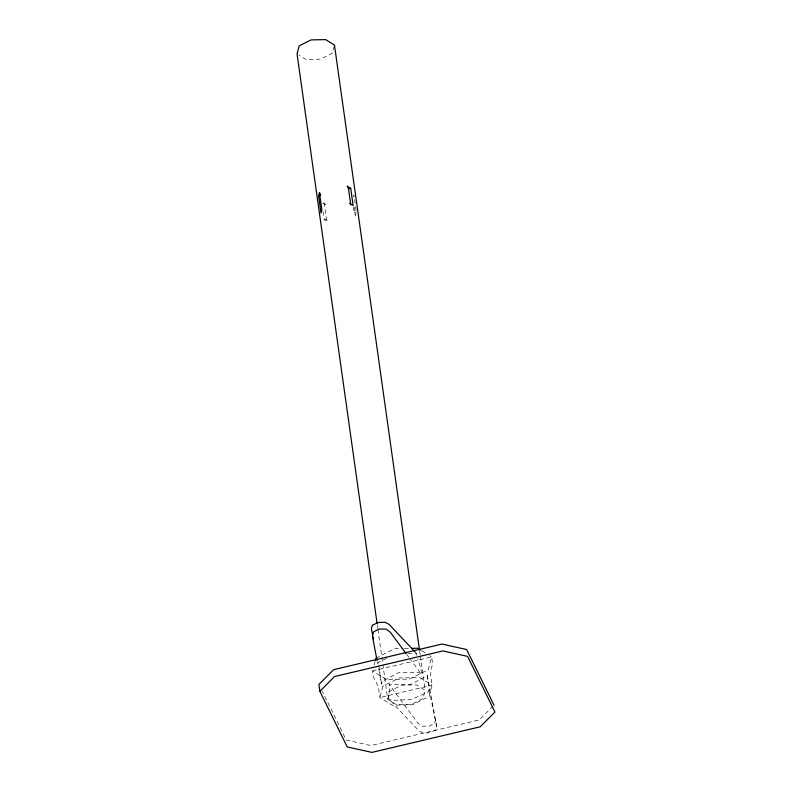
<?xml version="1.0" encoding="UTF-8"?>
<svg xmlns="http://www.w3.org/2000/svg" width="792" height="792" viewBox="0 0 792 792"><rect width="100%" height="100%" fill="white"/><g stroke="black" fill="none" stroke-linecap="round" stroke-linejoin="round"><path stroke-width="0.59" stroke-dasharray="3.96 2.97" d="M378.635 668.735L381.576 684.149L382.18 681.447L398.623 672.636L419.087 672.725L421.77 674.645L420.898 668.448L417.592 658.687M435.61 718.987L434.659 723.235L429.066 726.224L422.126 726.205L417.889 723.175L389.218 684.555L410.345 684.644L427.343 675.546L436.699 726.709L435.62 730.105L429.987 732.729L423.086 733.065L418.968 730.897L388.882 699.029L388.011 692.832L389.387 691.069L389.218 684.555M334.165 46.253L332.333 53.193L320.483 59.133L305.87 59.449L299.01 55.163M353.361 197.06L353.935 194.891L354.42 198.317M353.341 206.851L354.143 212.573L355.489 215.305L356.351 212.048L355.549 206.326M374.091 665.082L375.022 661.597M387.733 699.217L389.872 691.129L401.722 685.189L416.335 684.872L425.155 690.376L423.017 698.465L411.177 704.405L396.554 704.722L387.733 699.217L382.912 664.933M427.343 675.546L429.086 689.525L428.403 691.683L411.81 699.445L391.495 700.405L388.882 699.029M493.119 706.028L479.269 719.928L370.933 745.539L346.262 740.074L322.126 690.98M375.943 658.112L394.644 648.737L403.148 648.549M386.852 658.31L378.279 662.32L378.418 663.3M324.225 219.641L326.433 219.117L327.779 221.849L324.225 219.641L322.938 210.484M354.143 212.573L356.351 212.048M372.557 670.893L431.65 656.924L432.491 662.934L430.551 674.467L432.066 685.199L429.076 696.485L412.553 704.771L392.169 705.207L379.863 697.534L378.358 686.812L373.408 676.903L372.557 670.893L386.486 679.576L409.563 679.081L428.274 669.695L431.65 656.924L429.66 655.687M407.771 653.717L416.404 653.301L417.325 657.588M404.365 648.529L409.216 648.42M322.7 203.029L325.363 204.692L324.017 201.96L326.433 219.117M421.7 650.717L425.68 653.202M414.84 651.648L416.404 653.301M406.732 654.4L408.9 657.301M409.613 658.271L421.77 674.645M429.086 689.525L436.699 726.709M377.259 661.528L377.725 663.934M378.754 665.547L381.576 684.149M419.651 651.192L420.166 654.865M420.344 656.093L425.155 690.376M354.578 199.465L355.38 205.187M354.361 207.296L355.489 215.305M377.24 624.532L377.754 628.204M377.923 629.432L381.714 656.37M381.883 657.588L382.744 663.716M382.853 686.248L379.863 697.534L432.066 685.199L419.76 677.526L399.376 677.962L382.853 686.248"/><path stroke-width="1.19" d="M319.443 192.654L321.859 209.811L320.998 213.068L318.582 195.901L319.443 192.654L320.344 194.476M375.329 660.439L375.943 658.112M319.869 691.307L334.59 676.536L442.926 650.925L467.597 656.39L494.95 712.018L480.229 726.799L371.893 752.4L347.223 746.935L319.869 691.307L318.909 684.437L333.63 669.666L441.966 644.064L466.637 649.519L493.99 705.157M318.582 195.901L320.79 195.386M350.707 188.308L347.163 186.1L348.5 188.833L350.707 188.308L353.113 205.475L349.569 203.267M411.652 648.371L417.721 648.242L420.71 650.103M414.84 651.648L389.1 624.373L384.981 622.215L378.091 622.542L372.448 625.175L371.369 628.571L372.567 634.402M406.019 653.43L390.179 632.095L385.952 629.076L379.002 629.046L373.418 632.036L372.458 636.293L377.032 660.33M373.042 636.738L373.527 639.075M419.483 649.965L334.471 45.104L325.651 39.6L311.038 39.917L299.188 45.857L297.05 53.945L377.061 623.304M348.5 188.833L350.757 204.851"/></g></svg>
